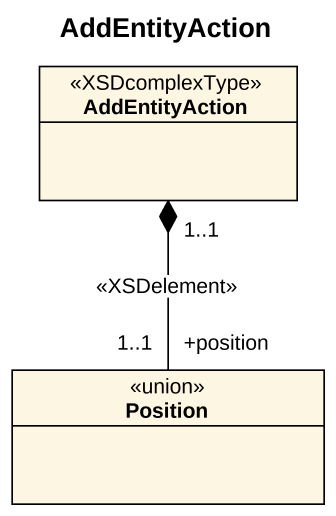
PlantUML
@startuml
title AddEntityAction
hide circle
hide empty members
class AddEntityAction <<XSDcomplexType>>
class Position <<union>>
AddEntityAction "1..1" *-- "+position\n1..1" Position : <<XSDelement>>
@enduml
